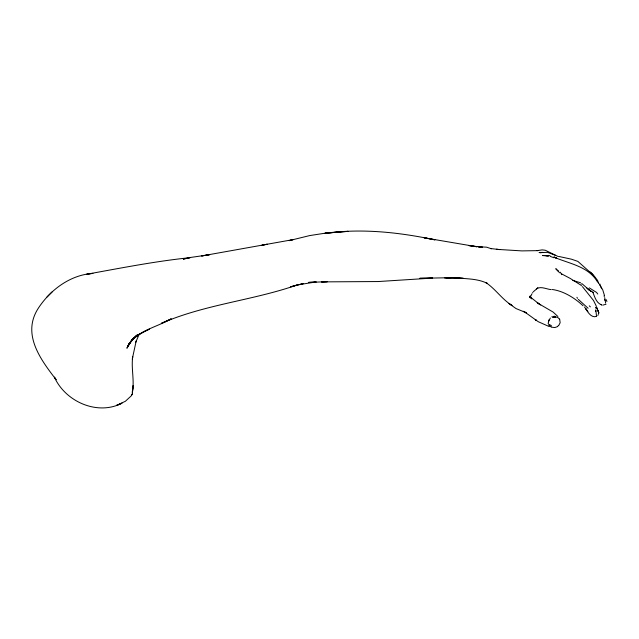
<?xml version="1.0" encoding="UTF-8"?>
<svg xmlns="http://www.w3.org/2000/svg" width="639" height="639" viewBox="0 0 639 639"><rect width="100%" height="100%" fill="white"/><g stroke="black" fill="none" stroke-linecap="round" stroke-linejoin="round"><path stroke-width="0.96" d="M183.417 259.091L190.102 257.661C155.341 261.231 121.051 268.053 86.712 274.243L92.959 273.396C70.522 274.85 50.737 289.491 38.604 307.782C21.367 333.734 40.297 359.174 56.152 379.718L54.403 377.122C65.37 401.643 97.368 415.885 122.009 403.193L116.546 405.39L125.34 401.308L131.179 395.932L132.329 393.888L133.104 385.692L132.289 392.394C134.701 380.604 131.027 368.623 132.72 356.722L132.273 359.214M598.671 313.957L598.591 312.024L597.281 309.044L598.04 311.281L597.8 310.306M532.734 292.87L532.806 292.231M598.607 283.277L598.32 282.75M595.947 308.389L596.091 307.271M601.634 288.748L599.733 283.828M530.186 297.742L530.514 296.296L530.186 297.742L530.09 296.025L531.688 298.876L529.571 296.432L538.757 303.709L553.062 312.024L557.887 316.481M132.64 357.361L136.235 340.739M548.422 321.689L550.347 317.998M549.029 319.716L548.15 323.614L549.476 325.099M530.346 297.055L531.967 293.82M135.628 342.48L139.374 333.814M595.955 307.407L596.187 306.952M131.778 394.974L132.329 393.888M558.654 325.642L560.155 322.735L559.644 318.981M533.469 291.64L537.822 287.885L536.409 288.836C540.961 285.921 546.385 289.195 551.217 289.635M138.168 334.676L136.283 336.489L137.417 335.323M598.312 314.819L597.753 315.378M47.006 296.983L52.063 291.935M557.575 326.433L558.502 325.523M136.283 336.489L138.288 334.556M138.08 334.684L134.014 337.999L128.846 344.213L132.185 339.668L136.778 335.116L131.291 340.603L132.185 339.668L126.897 348.239C130.572 338.351 140.388 333.302 149.382 329.149C140.836 333.223 131.219 337.783 127.465 347.137C135.572 330.858 155.916 327.687 170.397 319.188L171.244 318.837L161.332 323.382C204.664 304.412 252.836 300.474 297.407 284.882L290.665 286.791L303.206 283.66L298.197 284.77L316.201 281.935L308.549 282.406M606.028 304.26L602.841 305.123M557.607 326.577L554.82 327.567L551.145 327.096M596.65 316.353C591.522 318.326 587.816 312.287 585.699 308.589L587.856 311.584L584.485 307M552.735 317.319L554.093 316.92L555.531 317.375L551.832 316.752M538.557 250.376L537.135 250.68L542.104 249.881L545.267 250.24L557.911 256.407M183.337 259.091L190.67 257.437L209.648 254.689L202.331 255.856M201.413 256.007L293.069 239.617L289.036 240.647L309.675 235.583L325.634 233.115L340.156 231.893L324.947 233.227L333.502 232.524M262.549 245.072L267.27 244.242L261.83 245.2M541.624 252.589L539.707 252.645L547.487 252.333L555.443 255.312M542.998 252.381L539.076 252.461L540.794 252.605M325.818 233.554L327.791 233.339L325.842 233.531M330.619 232.604C365.508 228.65 400.733 232.644 434.935 239.841L424.056 237.764L476.902 246.758L468.922 245.584L482.429 247.213L478.1 246.734L486.583 247.173L491.343 248.731L490.736 248.555L499.722 249.593L496.375 249.322L521.823 250.895L537.255 250.648M308.557 282.414L327.36 281.695L321.441 281.887L378.08 281.551L432.667 278.077L419.831 278.308L454.321 277.638M444.688 278.005L454.361 277.638M446.086 277.941L463.411 278.324L453.45 277.558C464.689 279.051 476.918 278.157 487.309 283.381L485.784 282.542C495.529 288.932 502.062 299.419 512.015 305.45L508.804 303.413L516 308.557L525.106 312.271L538.174 321.673L549.244 326.585M546.824 255.76L548.605 255.951L542.575 255.536L550.035 255.64M552.256 289.499C563.606 291.033 574.685 297.942 583.095 305.809M544.795 255.528L547.088 255.792M558.638 256.415L571.434 259.186L577.872 261.407L593.951 275.673L597.505 280.353L598.623 283.005M580.603 282.781L572.768 280.385M550.259 256.375L553.957 257.757M554.133 316.137L558.278 317.855L559.285 318.989M581.17 285.617L581.642 285.793M601.547 304.851C596.195 302.934 594.693 296.784 592.792 292.095L593.479 292.662L589.294 290.074L582.009 283.708M549.796 324.828L551.393 325.515M554.037 257.086L556.657 258.236L553.893 257.094C569.277 263.803 588.375 266.175 597.585 282.087M596.195 307.239L597.066 308.365M601.187 304.675L601.858 305.035M561.705 273.931L570.212 278.428L580.667 285.002M581.442 284.075L581.17 283.916M548.925 325.459L551.161 326.745M539.204 303.996L537.199 302.646L540.706 304.955M589.31 287.901L596.586 292.454L597.769 294.036M586.442 287.694L589.294 290.074M588.104 308.246L578.351 299.403M593.12 274.866L590.093 272.038L591.954 273.788M589.294 305.865L590.364 306.864M558.063 270.984L555.778 268.692L557.807 270.816M582.433 286.631L593.487 300.474L596.163 305.817M596.562 307.055L597.609 309.364M557.831 270.593L559.524 272.837M599.278 284.283L602.681 289.675L604.478 295.522M560.323 272.214L561.729 274.65M576.929 297.271L577.456 298.349M606.307 299.715L606.93 301.528M596.451 315.754L595.844 309.939M604.71 299.483L604.957 300.442M605.66 303.142L604.694 297.614M604.167 295.514L604.238 296.624M595.708 310.187L595.724 311.377M348.015 231.366L337.456 232.173L348.015 231.366M523.988 311.584L523.285 311.289L526.456 312.99L523.988 311.584M535.786 319.987L535.258 319.444L536.201 320.267L535.786 319.987M591.379 291.512L588.255 289.203L591.379 291.512M598.615 312.199L598.36 311.433L598.775 312.91L598.615 312.199"/></g></svg>
